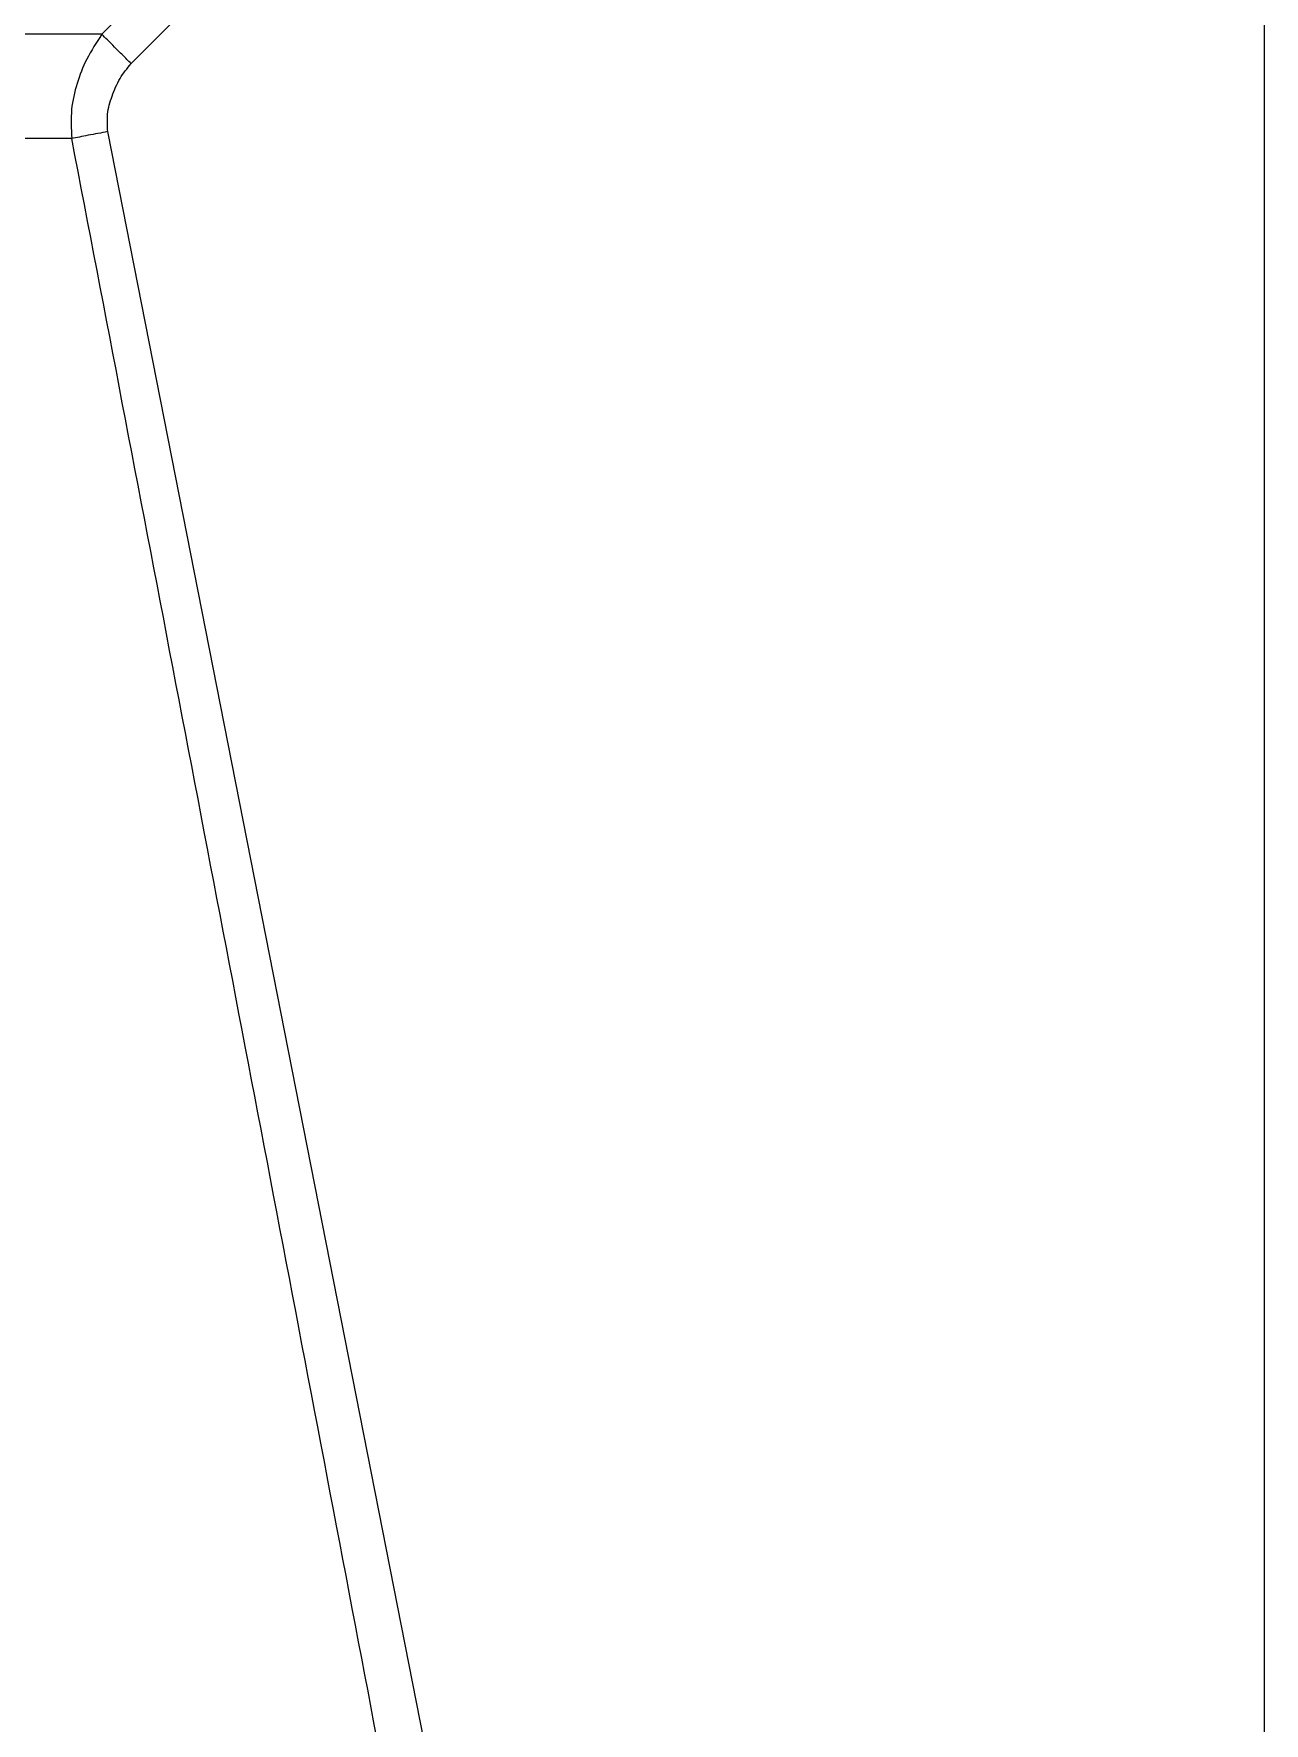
# Model space of a CAD drawing. Extents: x 943 to 1030, y 781 to 934.
# Drawn here: x 1023.876 to 1026.533, y 835.791 to 839.44 of the extents above; entities that cross this region are included whole.
import ezdxf

# ---------------------------------------------------------------- set-up
doc = ezdxf.new("R2010")
doc.units = 0
doc.header["$MEASUREMENT"] = 0
doc.layers.add('1', color=4, linetype='Continuous')

# ---------------------------------------------------------------- blocks, each defined once
blk = doc.blocks.new('AIRA')
at = {"layer": '1', "color": 3, "linetype": 'Continuous', "lineweight": 25}
for p, q in [((83.2976, 38.7214), (80.8451, 36.2728)), ((80.9083, 36.2095), (83.3555, 38.6635)), ((83.3555, 38.6635), (83.3555, 20.0537)), ((80.8451, 36.2728), (80.1324, 36.2739)), ((81.7549, 31.4994), (80.858, 36.0627))]:
    blk.add_line(p, q, dxfattribs=at)
for points, knots in [([(80.8451, 36.2728), (80.8336, 36.2552), (80.8117, 36.2219), (80.7904, 36.1667), (80.7768, 36.1089), (80.7791, 36.0688), (80.7803, 36.0477)], [0, 0, 0, 0, 0.264352, 0.501115, 0.737175, 1, 1, 1, 1]), ([(80.9083, 36.2095), (80.9023, 36.2156), (80.8899, 36.228), (80.8724, 36.2455), (80.8567, 36.2612), (80.8489, 36.2689), (80.8451, 36.2728)], [0, 0, 0, 0, 0.246372, 0.5, 0.753628, 1, 1, 1, 1]), ([(80.858, 36.0627), (80.8572, 36.0753), (80.8556, 36.1014), (80.8666, 36.1401), (80.8827, 36.1778), (80.8999, 36.1991), (80.9083, 36.2095)], [0, 0, 0, 0, 0.235337, 0.488299, 0.748444, 1, 1, 1, 1]), ([(80.858, 36.0627), (80.8509, 36.0613), (80.8364, 36.0585), (80.8156, 36.0545), (80.7963, 36.0508), (80.7856, 36.0487), (80.7803, 36.0477)], [0, 0, 0, 0, 0.247486, 0.5, 0.752514, 1, 1, 1, 1]), ([(80.7803, 36.0477), (80.6619, 36.0481), (80.5368, 36.0484), (80.3595, 36.0454), (80.2415, 36.0425), (80.1307, 36.0354), (80.0719, 36.0317)], [0, 0, 0, 0, 0.499955, 0.528605, 0.750051, 1, 1, 1, 1]), ([(81.6508, 31.4793), (81.506, 32.2413), (81.2168, 33.7642), (80.9257, 35.2869), (80.7803, 36.0477)], [0, 0, 0, 0, 0.500318, 1, 1, 1, 1])]:
    blk.add_open_spline(points, degree=3, knots=knots, dxfattribs=at)

msp = doc.modelspace()

# ---------------------------------------------------------------- block references
at = {"layer": '1'}
msp.add_blockref('AIRA', (943.1775, 803.1658), dxfattribs=at)

doc.saveas('drawing.dxf')
